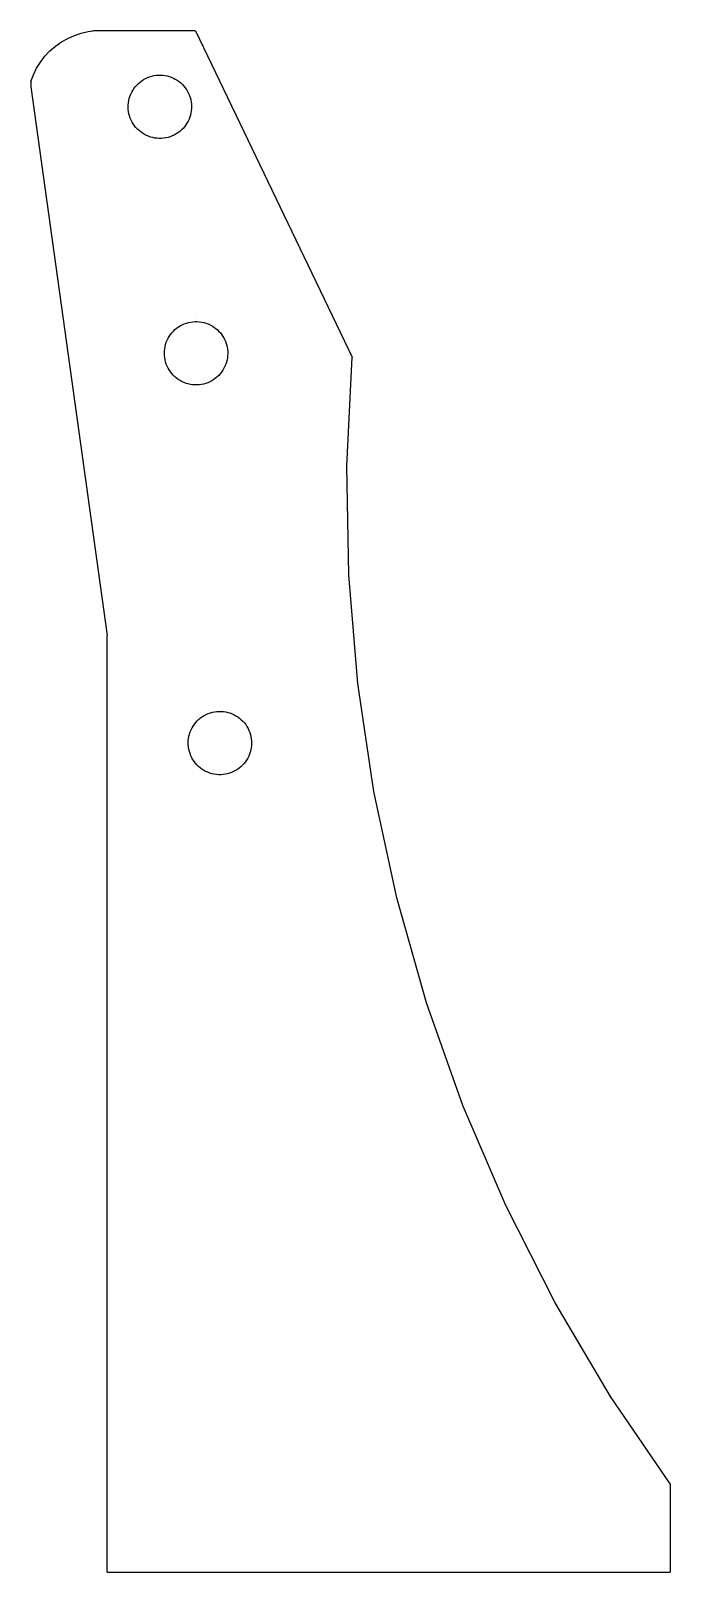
# Model space of a CAD drawing. Extents: x -369 to 35, y -484 to 488.
import ezdxf

# ---------------------------------------------------------------- set-up
doc = ezdxf.new("R2010")
doc.units = 0
doc.layers.get('0').update_dxf_attribs({"linetype": 'CONTINUOUS'})

msp = doc.modelspace()

# ---------------------------------------------------------------- linework, layer by layer
for p, q in [((-341.52, 485.61), (-337.17, 487.08)), ((-337.17, 487.08), (-332.69, 488.11)), ((-332.69, 488.11), (-329.94, 488.47)), ((-264.94, 488.47), (-329.94, 488.47)), ((-264.94, 488.47), (-166.24, 282.49)), ((-356.91, 475.74), (-353.45, 478.76)), ((-353.45, 478.76), (-349.7, 481.43)), ((-349.7, 481.43), (-345.72, 483.72)), ((-345.72, 483.72), (-341.52, 485.61)), ((-365.31, 464.86), (-362.87, 468.76)), ((-362.87, 468.76), (-360.06, 472.4)), ((-360.06, 472.4), (-356.91, 475.74)), ((-368.99, 456.45), (-367.36, 460.74)), ((-367.36, 460.74), (-365.31, 464.86)), ((-298.95, 456.97), (-297.77, 457.72)), ((-297.77, 457.72), (-296.55, 458.4)), ((-296.55, 458.4), (-295.29, 458.98)), ((-295.29, 458.98), (-293.98, 459.48)), ((-293.98, 459.48), (-292.64, 459.88)), ((-292.64, 459.88), (-291.28, 460.19)), ((-291.28, 460.19), (-289.9, 460.41)), ((-289.9, 460.41), (-288.51, 460.53)), ((-288.51, 460.53), (-287.12, 460.55)), ((-287.12, 460.55), (-285.72, 460.47)), ((-285.72, 460.47), (-284.34, 460.3)), ((-284.34, 460.3), (-282.97, 460.03)), ((-282.97, 460.03), (-281.62, 459.66)), ((-281.62, 459.66), (-280.3, 459.2)), ((-280.3, 459.2), (-279.02, 458.65)), ((-279.02, 458.65), (-277.78, 458.02)), ((-277.78, 458.02), (-276.58, 457.29)), ((-276.58, 457.29), (-275.44, 456.49)), ((-368.99, 456.45), (-368.99, 453.22)), ((-368.99, 453.22), (-320.85, 106.75)), ((-306.41, 447.11), (-305.91, 448.42)), ((-305.91, 448.42), (-305.32, 449.68)), ((-305.32, 449.68), (-304.64, 450.9)), ((-304.64, 450.9), (-303.87, 452.07)), ((-303.87, 452.07), (-303.03, 453.18)), ((-303.03, 453.18), (-302.11, 454.23)), ((-302.11, 454.23), (-301.12, 455.22)), ((-301.12, 455.22), (-300.07, 456.13)), ((-300.07, 456.13), (-298.95, 456.97)), ((-275.44, 456.49), (-274.36, 455.61)), ((-274.36, 455.61), (-273.34, 454.65)), ((-273.34, 454.65), (-272.39, 453.63)), ((-272.39, 453.63), (-271.52, 452.54)), ((-271.52, 452.54), (-270.72, 451.4)), ((-270.72, 451.4), (-270, 450.2)), ((-270, 450.2), (-269.37, 448.95)), ((-269.37, 448.95), (-268.83, 447.67)), ((-268.83, 447.67), (-268.38, 446.34)), ((-307.52, 440.26), (-307.49, 441.65)), ((-307.45, 438.86), (-307.52, 440.26)), ((-307.49, 441.65), (-307.37, 443.04)), ((-307.28, 437.48), (-307.45, 438.86)), ((-307.37, 443.04), (-307.14, 444.42)), ((-307.14, 444.42), (-306.83, 445.78)), ((-306.83, 445.78), (-306.41, 447.11)), ((-268.38, 446.34), (-268.02, 444.99)), ((-268.02, 444.99), (-267.76, 443.62)), ((-267.68, 438.06), (-267.9, 436.68)), ((-267.76, 443.62), (-267.59, 442.24)), ((-267.55, 439.45), (-267.68, 438.06)), ((-267.59, 442.24), (-267.52, 440.84)), ((-267.52, 440.84), (-267.55, 439.45)), ((-307.02, 436.11), (-307.28, 437.48)), ((-306.66, 434.76), (-307.02, 436.11)), ((-306.21, 433.44), (-306.66, 434.76)), ((-305.67, 432.15), (-306.21, 433.44)), ((-305.04, 430.9), (-305.67, 432.15)), ((-304.33, 429.7), (-305.04, 430.9)), ((-303.53, 428.56), (-304.33, 429.7)), ((-302.65, 427.47), (-303.53, 428.56)), ((-271.17, 429.03), (-272.01, 427.92)), ((-270.41, 430.2), (-271.17, 429.03)), ((-269.73, 431.42), (-270.41, 430.2)), ((-269.13, 432.68), (-269.73, 431.42)), ((-268.63, 433.99), (-269.13, 432.68)), ((-268.22, 435.32), (-268.63, 433.99)), ((-267.9, 436.68), (-268.22, 435.32)), ((-301.7, 426.45), (-302.65, 427.47)), ((-300.69, 425.49), (-301.7, 426.45)), ((-299.6, 424.61), (-300.69, 425.49)), ((-298.46, 423.81), (-299.6, 424.61)), ((-297.27, 423.09), (-298.46, 423.81)), ((-296.03, 422.45), (-297.27, 423.09)), ((-294.74, 421.9), (-296.03, 422.45)), ((-293.42, 421.44), (-294.74, 421.9)), ((-292.08, 421.08), (-293.42, 421.44)), ((-290.71, 420.81), (-292.08, 421.08)), ((-289.32, 420.63), (-290.71, 420.81)), ((-287.93, 420.55), (-289.32, 420.63)), ((-286.53, 420.57), (-287.93, 420.55)), ((-285.14, 420.69), (-286.53, 420.57)), ((-283.76, 420.91), (-285.14, 420.69)), ((-282.4, 421.22), (-283.76, 420.91)), ((-281.06, 421.62), (-282.4, 421.22)), ((-279.76, 422.12), (-281.06, 421.62)), ((-278.49, 422.7), (-279.76, 422.12)), ((-277.27, 423.38), (-278.49, 422.7)), ((-276.1, 424.14), (-277.27, 423.38)), ((-274.98, 424.97), (-276.1, 424.14)), ((-273.92, 425.89), (-274.98, 424.97)), ((-272.93, 426.87), (-273.92, 425.89)), ((-272.01, 427.92), (-272.93, 426.87)), ((-275.81, 301.56), (-274.62, 302.3)), ((-274.62, 302.3), (-273.39, 302.95)), ((-273.39, 302.95), (-272.11, 303.51)), ((-272.11, 303.51), (-270.8, 303.98)), ((-270.8, 303.98), (-269.45, 304.36)), ((-269.45, 304.36), (-268.09, 304.65)), ((-268.09, 304.65), (-266.7, 304.84)), ((-266.7, 304.84), (-265.31, 304.93)), ((-265.34, 309.75), (-265.34, 309.8)), ((-265.31, 304.93), (-263.91, 304.92)), ((-263.91, 304.92), (-262.52, 304.82)), ((-262.52, 304.82), (-261.14, 304.62)), ((-261.14, 304.62), (-259.77, 304.33)), ((-259.77, 304.33), (-258.43, 303.94)), ((-258.43, 303.94), (-257.12, 303.45)), ((-257.12, 303.45), (-255.85, 302.88)), ((-255.85, 302.88), (-254.62, 302.22)), ((-254.62, 302.22), (-253.44, 301.48)), ((-283.46, 291.85), (-282.93, 293.15)), ((-282.93, 293.15), (-282.31, 294.4)), ((-282.31, 294.4), (-281.61, 295.6)), ((-281.61, 295.6), (-280.82, 296.76)), ((-280.82, 296.76), (-279.96, 297.85)), ((-279.96, 297.85), (-279.02, 298.89)), ((-279.02, 298.89), (-278.01, 299.85)), ((-278.01, 299.85), (-276.94, 300.75)), ((-276.94, 300.75), (-275.81, 301.56)), ((-253.44, 301.48), (-252.31, 300.65)), ((-252.31, 300.65), (-251.25, 299.75)), ((-251.25, 299.75), (-250.25, 298.78)), ((-250.25, 298.78), (-249.32, 297.74)), ((-249.32, 297.74), (-248.46, 296.63)), ((-248.46, 296.63), (-247.69, 295.47)), ((-247.69, 295.47), (-246.99, 294.26)), ((-246.99, 294.26), (-246.39, 293)), ((-246.39, 293), (-245.87, 291.71)), ((-284.69, 285.02), (-284.63, 286.41)), ((-284.65, 283.62), (-284.69, 285.02)), ((-284.5, 282.23), (-284.65, 283.62)), ((-284.63, 286.41), (-284.48, 287.8)), ((-284.27, 280.86), (-284.5, 282.23)), ((-284.48, 287.8), (-284.24, 289.17)), ((-284.24, 289.17), (-283.89, 290.53)), ((-283.89, 290.53), (-283.46, 291.85)), ((-245.87, 291.71), (-245.44, 290.38)), ((-245.44, 290.38), (-245.11, 289.02)), ((-245.11, 289.02), (-244.87, 287.65)), ((-244.74, 283.47), (-244.89, 282.08)), ((-244.87, 287.65), (-244.73, 286.26)), ((-244.69, 284.86), (-244.74, 283.47)), ((-244.73, 286.26), (-244.69, 284.86)), ((-169.43, 213.78), (-166.24, 282.49)), ((-283.94, 279.5), (-284.27, 280.86)), ((-283.51, 278.17), (-283.94, 279.5)), ((-282.99, 276.88), (-283.51, 278.17)), ((-282.38, 275.62), (-282.99, 276.88)), ((-281.69, 274.41), (-282.38, 275.62)), ((-280.91, 273.25), (-281.69, 274.41)), ((-280.06, 272.14), (-280.91, 273.25)), ((-248.55, 273.12), (-249.42, 272.02)), ((-247.77, 274.28), (-248.55, 273.12)), ((-247.07, 275.48), (-247.77, 274.28)), ((-246.45, 276.73), (-247.07, 275.48)), ((-245.92, 278.03), (-246.45, 276.73)), ((-245.49, 279.35), (-245.92, 278.03)), ((-245.14, 280.7), (-245.49, 279.35)), ((-244.89, 282.08), (-245.14, 280.7)), ((-279.13, 271.1), (-280.06, 272.14)), ((-278.13, 270.13), (-279.13, 271.1)), ((-277.06, 269.23), (-278.13, 270.13)), ((-275.94, 268.4), (-277.06, 269.23)), ((-274.76, 267.66), (-275.94, 268.4)), ((-273.53, 267), (-274.76, 267.66)), ((-272.25, 266.43), (-273.53, 267)), ((-270.94, 265.94), (-272.25, 266.43)), ((-269.6, 265.55), (-270.94, 265.94)), ((-268.24, 265.26), (-269.6, 265.55)), ((-266.86, 265.06), (-268.24, 265.26)), ((-265.46, 264.95), (-266.86, 265.06)), ((-264.07, 264.95), (-265.46, 264.95)), ((-262.68, 265.04), (-264.07, 264.95)), ((-261.29, 265.23), (-262.68, 265.04)), ((-259.93, 265.51), (-261.29, 265.23)), ((-258.58, 265.89), (-259.93, 265.51)), ((-257.27, 266.37), (-258.58, 265.89)), ((-255.99, 266.93), (-257.27, 266.37)), ((-254.76, 267.58), (-255.99, 266.93)), ((-253.57, 268.32), (-254.76, 267.58)), ((-252.44, 269.13), (-253.57, 268.32)), ((-251.36, 270.02), (-252.44, 269.13)), ((-250.36, 270.99), (-251.36, 270.02)), ((-249.42, 272.02), (-250.36, 270.99)), ((-168.17, 145.01), (-169.43, 213.78)), ((-162.49, 76.46), (-168.17, 145.01)), ((-320.85, -484.41), (-320.85, 106.75)), ((-152.41, 8.42), (-162.49, 76.46)), ((-254.31, 58.37), (-252.94, 58.65)), ((-252.94, 58.65), (-251.55, 58.83)), ((-251.55, 58.83), (-250.16, 58.92)), ((-250.16, 58.92), (-248.77, 58.9)), ((-248.77, 58.9), (-247.37, 58.79)), ((-247.37, 58.79), (-245.99, 58.59)), ((-245.99, 58.59), (-244.63, 58.29)), ((-267.21, 48.46), (-266.5, 49.66)), ((-266.5, 49.66), (-265.71, 50.82)), ((-265.71, 50.82), (-264.84, 51.91)), ((-264.84, 51.91), (-263.9, 52.94)), ((-263.9, 52.94), (-262.89, 53.9)), ((-262.89, 53.9), (-261.81, 54.79)), ((-261.81, 54.79), (-260.68, 55.6)), ((-260.68, 55.6), (-259.49, 56.33)), ((-259.49, 56.33), (-258.25, 56.97)), ((-258.25, 56.97), (-256.97, 57.53)), ((-256.97, 57.53), (-255.65, 58)), ((-255.65, 58), (-254.31, 58.37)), ((-244.63, 58.29), (-243.29, 57.89)), ((-243.29, 57.89), (-241.98, 57.4)), ((-241.98, 57.4), (-240.71, 56.82)), ((-240.71, 56.82), (-239.49, 56.16)), ((-239.49, 56.16), (-238.31, 55.41)), ((-238.31, 55.41), (-237.19, 54.58)), ((-237.19, 54.58), (-236.12, 53.67)), ((-236.12, 53.67), (-235.13, 52.69)), ((-235.13, 52.69), (-234.2, 51.65)), ((-234.2, 51.65), (-233.35, 50.54)), ((-233.35, 50.54), (-232.58, 49.38)), ((-232.58, 49.38), (-231.9, 48.16)), ((-269.63, 39.09), (-269.57, 40.49)), ((-269.6, 37.7), (-269.63, 39.09)), ((-269.57, 40.49), (-269.41, 41.87)), ((-269.41, 41.87), (-269.16, 43.25)), ((-269.16, 43.25), (-268.81, 44.6)), ((-268.81, 44.6), (-268.37, 45.92)), ((-268.37, 45.92), (-267.83, 47.21)), ((-267.83, 47.21), (-267.21, 48.46)), ((-231.9, 48.16), (-231.29, 46.9)), ((-231.29, 46.9), (-230.78, 45.6)), ((-230.78, 45.6), (-230.36, 44.27)), ((-230.36, 44.27), (-230.04, 42.91)), ((-230.04, 42.91), (-229.81, 41.54)), ((-229.81, 41.54), (-229.67, 40.15)), ((-229.67, 40.15), (-229.63, 38.75)), ((-269.46, 36.31), (-269.6, 37.7)), ((-269.23, 34.93), (-269.46, 36.31)), ((-268.9, 33.57), (-269.23, 34.93)), ((-268.48, 32.24), (-268.9, 33.57)), ((-267.97, 30.94), (-268.48, 32.24)), ((-267.37, 29.68), (-267.97, 30.94)), ((-266.68, 28.47), (-267.37, 29.68)), ((-232.05, 29.38), (-232.76, 28.18)), ((-231.43, 30.63), (-232.05, 29.38)), ((-230.9, 31.92), (-231.43, 30.63)), ((-230.46, 33.25), (-230.9, 31.92)), ((-230.11, 34.6), (-230.46, 33.25)), ((-229.85, 35.97), (-230.11, 34.6)), ((-229.69, 37.36), (-229.85, 35.97)), ((-229.63, 38.75), (-229.69, 37.36)), ((-265.91, 27.3), (-266.68, 28.47)), ((-265.06, 26.2), (-265.91, 27.3)), ((-264.14, 25.15), (-265.06, 26.2)), ((-263.14, 24.17), (-264.14, 25.15)), ((-262.08, 23.27), (-263.14, 24.17)), ((-260.96, 22.44), (-262.08, 23.27)), ((-259.78, 21.69), (-260.96, 22.44)), ((-258.55, 21.02), (-259.78, 21.69)), ((-257.28, 20.44), (-258.55, 21.02)), ((-255.97, 19.95), (-257.28, 20.44)), ((-254.64, 19.56), (-255.97, 19.95)), ((-253.27, 19.26), (-254.64, 19.56)), ((-244.96, 19.48), (-246.33, 19.2)), ((-243.61, 19.85), (-244.96, 19.48)), ((-242.3, 20.32), (-243.61, 19.85)), ((-241.02, 20.87), (-242.3, 20.32)), ((-239.78, 21.52), (-241.02, 20.87)), ((-238.59, 22.25), (-239.78, 21.52)), ((-237.45, 23.06), (-238.59, 22.25)), ((-236.38, 23.95), (-237.45, 23.06)), ((-235.37, 24.91), (-236.38, 23.95)), ((-234.42, 25.94), (-235.37, 24.91)), ((-233.55, 27.03), (-234.42, 25.94)), ((-232.76, 28.18), (-233.55, 27.03)), ((-251.89, 19.05), (-253.27, 19.26)), ((-250.5, 18.94), (-251.89, 19.05)), ((-249.11, 18.93), (-250.5, 18.94)), ((-247.71, 19.02), (-249.11, 18.93)), ((-246.33, 19.2), (-247.71, 19.02)), ((-137.96, -58.83), (-152.41, 8.42)), ((-119.21, -125), (-137.96, -58.83)), ((-96.24, -189.84), (-119.21, -125)), ((-69.14, -253.05), (-96.24, -189.84)), ((-38.02, -314.4), (-69.14, -253.05)), ((-3.01, -373.6), (-38.02, -314.4)), ((34.58, -428.74), (-3.01, -373.6)), ((34.58, -428.74), (34.58, -484.41)), ((-320.85, -484.41), (34.58, -484.41))]:
    msp.add_line(p, q)

doc.saveas('drawing.dxf')
